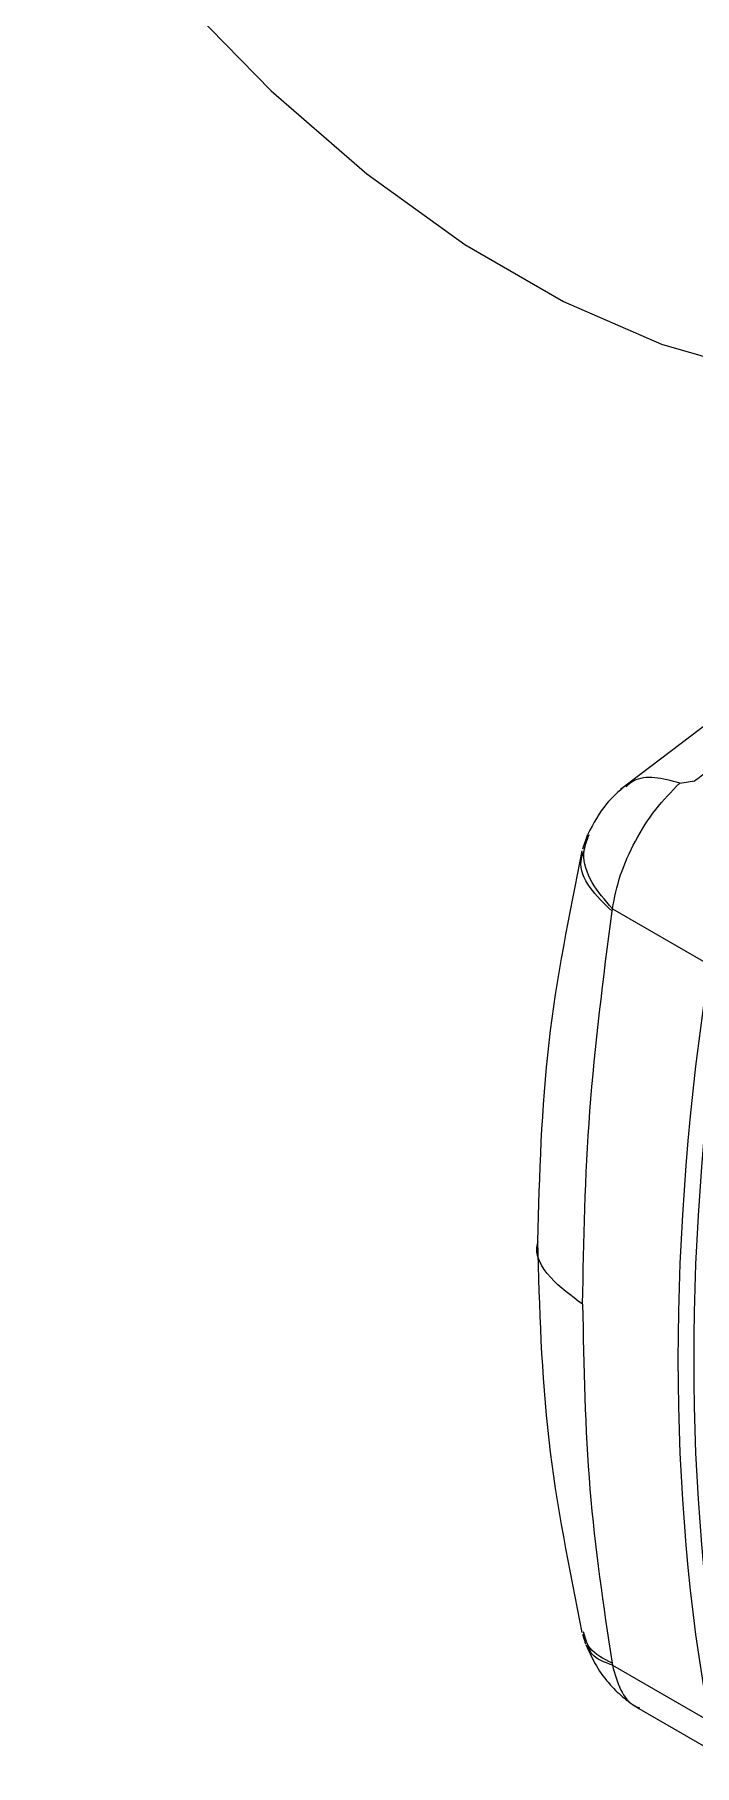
# Model space of a CAD drawing. Extents: x 12.3 to 108.7, y 1.1 to 80.4.
# Drawn here: x 17.81 to 18.39, y 59.596 to 61.116 of the extents above; entities that cross this region are included whole.
import ezdxf

# ---------------------------------------------------------------- set-up
doc = ezdxf.new("R2010")
doc.units = 0
doc.header["$MEASUREMENT"] = 0
doc.layers.add('OBJECT', color=7, linetype='CONTINUOUS')

msp = doc.modelspace()

# ---------------------------------------------------------------- linework, layer by layer
at = {"layer": 'OBJECT'}
for p, q in [((18.4036, 60.5125), (18.3248, 60.4529)), ((18.3768, 60.4584), (18.3897, 60.4604)), ((18.2959, 60.4133), (18.2914, 60.4005)), ((18.3173, 60.3459), (18.3176, 60.3481)), ((18.3176, 60.3481), (18.4028, 60.2989)), ((18.2914, 59.7111), (18.2941, 59.7027)), ((18.3173, 59.6857), (18.3176, 59.6839)), ((18.3176, 59.6839), (18.4028, 59.6347)), ((18.3408, 59.646), (18.4274, 59.596))]:
    msp.add_line(p, q, dxfattribs=at)
at = {"layer": 'OBJECT', "flags": 128}
msp.add_lwpolyline([(17.7895, 61.3391), (17.8604, 61.2405), (17.9369, 61.1491), (18.0178, 61.0663), (18.102, 60.9933), (18.1881, 60.9314), (18.2748, 60.8813), (18.3609, 60.8438), (18.4451, 60.8196), (18.526, 60.8089), (18.6025, 60.8119), (18.6734, 60.8287)], dxfattribs=at)
at = {"layer": 'OBJECT'}
for centre, major_axis, ratio, start_param, end_param in [((20.0499, 60.8226), (1.2181, 1.8937), 0.606848, 2.203527, 2.567035), ((20.0566, 60.8183), (1.2131, 1.885), 0.606975, 2.203671, 2.567179)]:
    msp.add_ellipse(centre, major_axis=major_axis, ratio=ratio, start_param=start_param, end_param=end_param, dxfattribs=at)
for points, knots in [([(18.3897, 60.4604), (18.3936, 60.4633), (18.4133, 60.478), (18.4962, 60.5397), (18.6559, 60.6583), (18.8013, 60.7643), (18.8828, 60.8237)], [0, 0, 0, 0, 0.024148, 0.120739, 0.507103, 1, 1, 1, 1]), ([(18.329, 60.4561), (18.3231, 60.451), (18.3096, 60.4394), (18.301, 60.423), (18.2961, 60.4136)], [0, 0, 0, 0, 0.429714, 1, 1, 1, 1]), ([(18.3176, 60.3481), (18.3196, 60.3579), (18.3236, 60.3777), (18.3372, 60.4078), (18.355, 60.4361), (18.3695, 60.451), (18.3768, 60.4584)], [0, 0, 0, 0, 0.249999, 0.5, 0.749997, 1, 1, 1, 1]), ([(18.3768, 60.4584), (18.3693, 60.4605), (18.3543, 60.4646), (18.3382, 60.4627), (18.3318, 60.4571), (18.3297, 60.4552)], [0, 0, 0, 0, 0.401193, 0.802387, 1, 1, 1, 1]), ([(18.3176, 60.3481), (18.311, 60.3557), (18.2975, 60.3715), (18.2902, 60.3954), (18.2951, 60.4078), (18.2973, 60.4133)], [0, 0, 0, 0, 0.3442506, 0.7125513, 1, 1, 1, 1]), ([(18.2909, 60.3989), (18.2796, 60.343), (18.2568, 60.2308), (18.2534, 60.1146), (18.2517, 60.0562)], [0, 0, 0, 0, 0.497018, 1, 1, 1, 1]), ([(18.3173, 60.3459), (18.3103, 60.3527), (18.2957, 60.3669), (18.2878, 60.3862), (18.2915, 60.3956), (18.2926, 60.3983)], [0, 0, 0, 0, 0.396563, 0.822165, 1, 1, 1, 1]), ([(18.2914, 60.0009), (18.2925, 60.0568), (18.2947, 60.1688), (18.3097, 60.2869), (18.3173, 60.3459)], [0, 0, 0, 0, 0.5, 1, 1, 1, 1]), ([(18.2914, 60.0009), (18.2814, 60.0083), (18.2605, 60.0237), (18.2488, 60.0447), (18.2522, 60.0554), (18.2524, 60.0561)], [0, 0, 0, 0, 0.465357, 0.966382, 1, 1, 1, 1]), ([(18.2517, 60.0562), (18.2534, 59.9977), (18.2568, 59.8816), (18.2796, 59.7688), (18.2909, 59.7128)], [0, 0, 0, 0, 0.502926, 1, 1, 1, 1]), ([(18.2914, 60.0009), (18.2925, 59.9461), (18.2947, 59.8367), (18.3097, 59.736), (18.3173, 59.6857)], [0, 0, 0, 0, 0.5, 1, 1, 1, 1]), ([(18.3173, 59.6857), (18.3098, 59.6896), (18.2965, 59.6964), (18.2936, 59.7081), (18.2923, 59.7132)], [0, 0, 0, 0, 0.562649, 1, 1, 1, 1]), ([(18.2942, 59.7022), (18.2975, 59.6949), (18.3036, 59.6814), (18.3164, 59.6654), (18.3292, 59.6535), (18.3372, 59.6483), (18.341, 59.6459)], [0, 0, 0, 0, 0.316126, 0.581379, 0.802846, 1, 1, 1, 1]), ([(18.3176, 59.6839), (18.3106, 59.6866), (18.2991, 59.6909), (18.2966, 59.6999), (18.2956, 59.7033)], [0, 0, 0, 0, 0.612545, 1, 1, 1, 1]), ([(18.3176, 59.6839), (18.3197, 59.6765), (18.3238, 59.6617), (18.333, 59.6495), (18.3402, 59.6469), (18.3414, 59.6465)], [0, 0, 0, 0, 0.455216, 0.910436, 1, 1, 1, 1])]:
    msp.add_open_spline(points, degree=3, knots=knots, dxfattribs=at)

doc.saveas('drawing.dxf')
